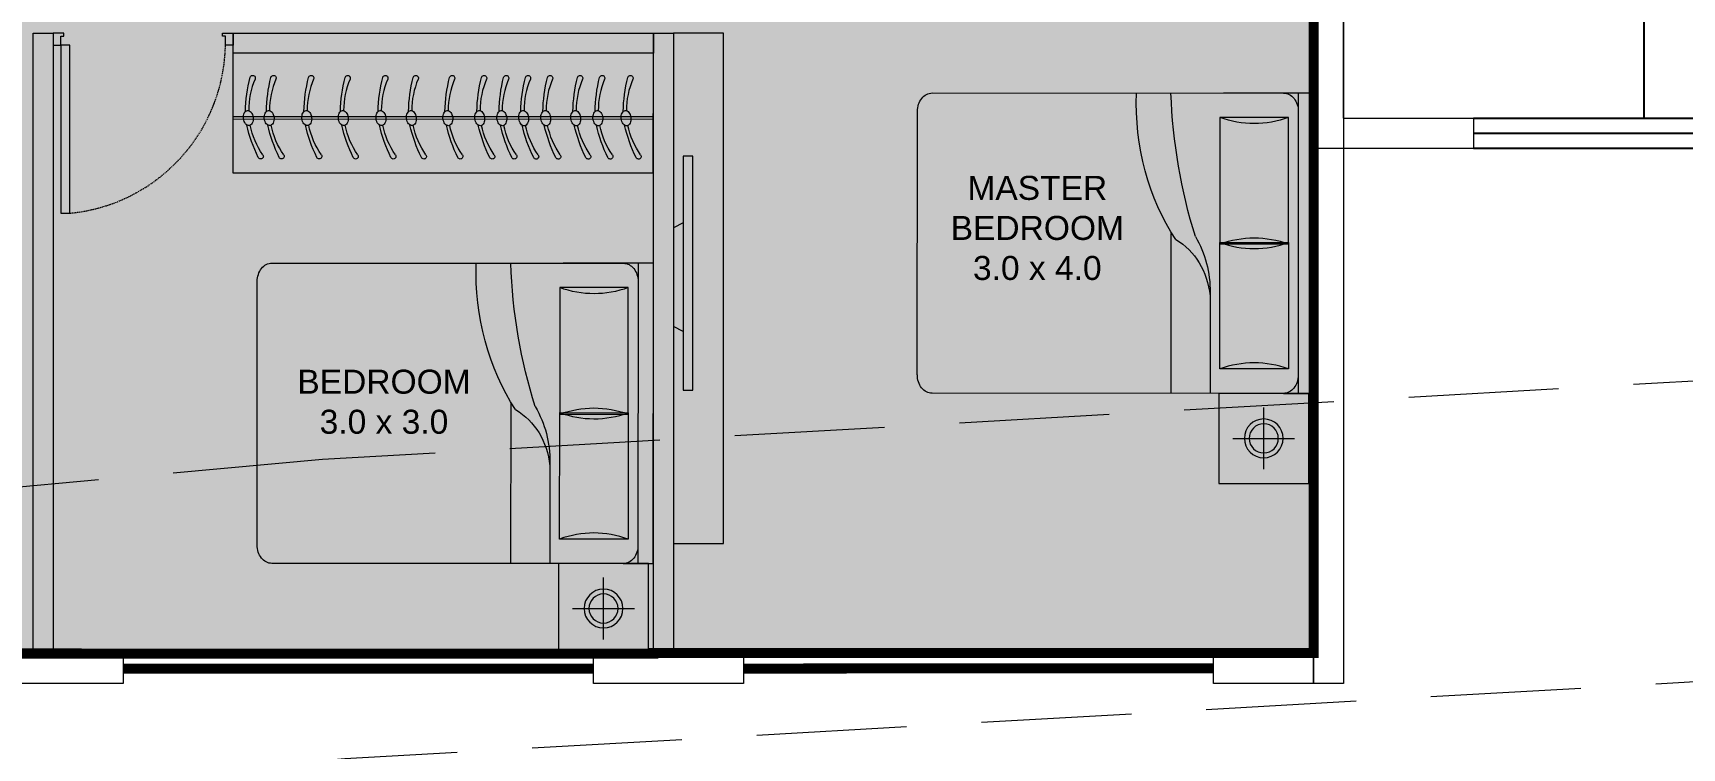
# Model space of a CAD drawing. Header units: inches. Extents: x 27644242 to 29761523, y -859349 to 216979.
# Drawn here: x 29069036 to 29077279, y -722765 to -719193 of the extents above; entities that cross this region are included whole.
import ezdxf

# ---------------------------------------------------------------- set-up
doc = ezdxf.new("R2010")
doc.units = ezdxf.units.IN
doc.header["$MEASUREMENT"] = 0
doc.linetypes.add('01-Xref Col Podium Lvl-1$0$HIDDEN', pattern=[0.375, 0.25, -0.125])
doc.linetypes.add('DASHED', pattern=[0.75, 0.5, -0.25])
doc.layers.get('Defpoints').update_dxf_attribs({"color": 8})
doc.layers.add('BHK HATCH', color=8, linetype='Continuous', lineweight=5, transparency=0.85)
for name, color, linetype, lineweight in [('DOOR', 4, 'Continuous', 0), ('FURN', 250, 'Continuous', 0), ('RVA Site Boundary', 17, 'Continuous', 15), ('WALL', 7, 'Continuous', 20), ('WINDOW', 162, 'Continuous', 13)]:
    doc.layers.add(name, color=color, linetype=linetype, lineweight=lineweight)
for name, color, linetype in [('KPA Elevation Line 3', 252, 'Continuous'), ('KPA General Plan Line', 1, 'Continuous'), ('KPA Glass', 152, 'Continuous'), ('KPA Stair Line', 253, 'Continuous'), ('KPA Text', 7, 'Continuous'), ('text', 7, 'Continuous')]:
    doc.layers.add(name, color=color, linetype=linetype)
doc.styles.add('AMITS', font='arial.ttf')
doc.styles.get("Standard").update_dxf_attribs({"font": 'swiss.ttf'})

# ---------------------------------------------------------------- blocks, each defined once
blk = doc.blocks.new('A$C69BC79EC')
for p, q in [((980, 3480), (230, 3229.999999996275)), ((980, 1280), (980, 3480)), ((1730, 3229.999999996275), (980, 3480)), ((2755, 3480), (2005, 3229.999999996275)), ((2755, 1280), (2755, 3480)), ((3505, 3229.999999996267), (2755, 3480))]:
    blk.add_line(p, q)
at = {"layer": 'KPA Elevation Line 3'}
for p, q in [((1730, 1280), (1730, 3480)), ((2005, 3480), (2005, 1280)), ((1730, 3205), (2005, 3205)), ((1730, 1280), (2005, 1280))]:
    blk.add_line(p, q, dxfattribs=at)
at = {"layer": 'KPA General Plan Line'}
blk.add_line((1730, -370), (230, -370), dxfattribs=at)
at = {"layer": 'KPA Glass', "ltscale": 500}
for p, q in [((2855, 4855), (755, 4855)), ((2855, 4779.999999998137), (755, 4779.999999998137)), ((2855, 4705), (755, 4705))]:
    blk.add_line(p, q, dxfattribs=at)
at = {"layer": 'KPA Stair Line', "ltscale": 500}
for p, q in [((1730, 3205), (1730, 4705)), ((2005, 3205), (2005, 4705)), ((1730, 1280), (1730, -220)), ((2005, 1280), (2005, -220))]:
    blk.add_line(p, q, dxfattribs=at)
at = {"layer": 'KPA Stair Line'}
for p, q in [((230, 3205), (1730, 3205)), ((2005, 3205), (3505, 3204.999999999993)), ((230, 2930), (1730, 2930)), ((2005, 2930), (3505, 2929.999999999993)), ((230, 2655), (1730, 2655)), ((2005, 2655), (3505, 2654.999999999993)), ((230, 2380), (1730, 2380)), ((2005, 2380), (3505, 2379.999999999993)), ((230, 2105), (1730, 2105)), ((2005, 2105), (3505, 2104.999999999993)), ((230, 1830), (1730, 1830)), ((2005, 1830), (3505, 1829.999999999993)), ((230, 1555), (1730, 1555)), ((2005, 1555), (3505, 1554.999999999993)), ((230, 1280), (1730, 1280)), ((3505, 1279.999999999993), (2005, 1280)), ((2005, 1280), (3505, 1279.999999999993))]:
    blk.add_line(p, q, dxfattribs=at)
at = {"layer": 'WALL', "ltscale": 500}
for p, q in [((755, 4854.999999992549), (79.99999999627471, 4854.999999997337)), ((79.99999999627471, -370), (79.99999999627471, 4854.999999997337)), ((755, 4704.999999996275), (755, 4854.999999992549)), ((2855, 4704.999999996275), (2855, 4855)), ((3655, 4854.999999994317), (2855, 4855)), ((3655, 4854.999999994317), (3655, -370.0000000000073)), ((755, 4704.999999992549), (229.9999999962747, 4704.999999996275)), ((229.9999999962747, -370), (229.9999999962747, 4704.999999996275)), ((3505, 4704.999999995387), (2855, 4705)), ((3505, 4704.999999995387), (3505, -220.0000000000073)), ((1730, -220), (3505, -220.0000000000073)), ((1730, -220), (1730, -370)), ((79.99999999627471, -370), (230, -370)), ((1730, -370), (3655, -370.0000000000073))]:
    blk.add_line(p, q, dxfattribs=at)
at = {"layer": 'KPA Text', "extrusion": (-0.0211684914087696, 5.594003454425956e-15, 0.9997759223803486)}
for s, p in [('DN', (-1022.789288384425, 877.3481881730258, -17.51763832254801)), ('UP', (-1034.500082685547, 2659.129080928862, -55.24370541097596))]:
    blk.add_text(s, height=150, rotation=90, dxfattribs=at).set_placement(p)
blk = doc.blocks.new('DOOR_750')
at = {"layer": 'DOOR'}
for points in [[(-70, 50), (-32.5, 50), (-32.5, 750), (-70, 750)], [(-750, 50), (-717.5, 50), (-717.5, 12.5), (-705, 12.5), (-705, 0), (-750, 0)], [(0, 50), (-32.5, 50), (-32.5, 12.5), (-45, 12.5), (-45, 0), (0, 0)]]:
    blk.add_lwpolyline(points, close=True, dxfattribs=at)
at = {"layer": 'DOOR', "linetype": 'DASHED', "ltscale": 10}
blk.add_arc((-2.421077079540668, 38.02074629857511), 715.1792562178572, 95.42209849767376, 179.0402507183887, dxfattribs=at)
blk = doc.blocks.new('DNDNDNNDDN')
at = {"layer": 'FURN', "extrusion": (9.364847400000937e-09, 6.40542139999863e-09, 1)}
blk.add_line((172.4934703744948, 832.826143018603, -3.293659805838046e-06), (172.7340867444873, 232.826143018603, 5.473396985646271e-07), dxfattribs=at)
at = {"layer": 'FURN'}
for p, q in [((2272.734255608171, 832.826143018603, 5.527309077427676e-07), (172.4934703744948, 832.826143018603, -3.293659805838046e-06)), ((2272.493459317833, 833.2747889912498, -3.291140678257556e-06), (2272.734255608171, 232.826143018603, 5.527309077427676e-07)), ((2272.601285882294, 564.3989070795906, 0.001665218905007555), (173.4895119667053, 563.8651515630772, 0.001665218905007555)), ((2272.606098208576, 552.3989078266095, 0.001665218905007555), (173.5340095199645, 551.8651606265921, 0.001665218905007555)), ((2272.734255608171, 232.826143018603, 5.527309077427676e-07), (172.7340867444873, 232.826143018603, 5.473396985646271e-07))]:
    blk.add_line(p, q, dxfattribs=at)
at = {"layer": 'FURN', "extrusion": (9.364847400000937e-09, 6.40542139999863e-09, 1)}
for points in [[(244.0855763331056, 519.7305688232082, 0.144333), (253.0039136707783, 521.3905180681395, 0.107177), (262.383742775768, 529.041758897285, 0.0778182), (268.7206981442869, 540.1691048078137, 0.06501649999999999), (272.2458986081183, 555.0561381362277, 0.06501649999999999), (271.8300229199231, 570.3492034612354, 0.0778182), (267.8949027732015, 582.5348367969636, 0.107177), (260.2720929458737, 591.9377858328298, 0.144333), (251.8795332051814, 595.3812017849777, 0.144333), (242.9611152932048, 593.7212608413902, 0.107177), (233.5812942460179, 586.0700191818541, 0.0778182), (227.2443791665137, 574.94266912077, 0.06501649999999999), (223.7191303595901, 560.0556407731856, 0.06501649999999999), (224.1350543908775, 544.7625704675811, 0.0778182), (228.0701342485845, 532.5769412821755, 0.107177), (235.6929360181093, 523.173993076467, 0.144333)], [(348.5855663232505, 519.7763177964734, 0.144333), (357.5039036609232, 521.4362670414048, 0.107177), (366.883732765913, 529.0875078706667, 0.0778182), (373.2206881344318, 540.214853781079, 0.06501649999999999), (376.7458885982633, 555.1018871093765, 0.06501649999999999), (376.330012910068, 570.3949524345007, 0.0778182), (372.3948927633464, 582.5805857703454, 0.107177), (364.7720829360187, 591.9835348060951, 0.144333), (356.3795231953263, 595.426950758243, 0.144333), (347.4611052833498, 593.767009814539, 0.107177), (338.0812842361629, 586.1157681552359, 0.0778182), (331.7443691566586, 574.9884180940353, 0.06501649999999999), (328.219120349735, 560.1013897465673, 0.06501649999999999), (328.6350443810225, 544.8083194406136, 0.0778182), (332.5701242387295, 532.6226902555572, 0.107177), (340.1929260082543, 523.2197420497323, 0.144333)], [(536.5855483040214, 519.85862216229, 0.144333), (545.5038856454194, 521.5185714073377, 0.107177), (554.8837147466838, 529.1698122367161, 0.0778182), (561.2206701152027, 540.2971581471284, 0.06501649999999999), (564.7458705790341, 555.1841914753095, 0.06501649999999999), (564.3299948908389, 570.4772568004337, 0.0778182), (560.3948747478426, 582.6628901361619, 0.107177), (552.7720649205148, 592.0658391720281, 0.144333), (544.3795051798224, 595.5092551240596, 0.144333), (535.4610872678459, 593.849314180472, 0.107177), (526.081266220659, 586.1980725211688, 0.0778182), (519.7443511374295, 575.0707224600847, 0.06501649999999999), (516.2191023305058, 560.1836941125002, 0.06501649999999999), (516.6350263617933, 544.8906238065465, 0.0778182), (520.5701062232256, 532.7049946214902, 0.107177), (528.1929079927504, 523.3020464157817, 0.144333)], [(718.8355308398604, 519.9384092414184, 0.144333), (727.7538681812584, 521.5983584865826, 0.107177), (737.1336972825229, 529.2495993157281, 0.0778182), (743.4706526510417, 540.3769452264896, 0.06501649999999999), (746.9958531148732, 555.2639785546708, 0.06501649999999999), (746.5799774266779, 570.5570438796785, 0.0778182), (742.6448572836816, 582.7426772154067, 0.107177), (735.0220474563539, 592.1456262511565, 0.144333), (726.6294877156615, 595.5890422034208, 0.144333), (717.711069803685, 593.9291012597168, 0.107177), (708.3312487564981, 586.2778596004136, 0.0778182), (701.9943336732686, 575.1505095390967, 0.06501649999999999), (698.4690848663449, 560.2634811916287, 0.06501649999999999), (698.8850088976324, 544.9704108859078, 0.0778182), (702.8200887590647, 532.784781700735, 0.107177), (710.4428905285895, 523.3818334949101, 0.144333)], [(907.0855127982795, 520.0208230563803, 0.144333), (916.0038501396775, 521.6807723014281, 0.107177), (925.383679240942, 529.33201313069, 0.0778182), (931.7206346094608, 540.4593590412187, 0.06501649999999999), (935.2458350732923, 555.3463923695163, 0.06501649999999999), (934.829959385097, 570.639457694524, 0.0778182), (930.8948392421007, 582.8250910302522, 0.107177), (923.272029414773, 592.2280400661184, 0.144333), (914.8794696740806, 595.6714560182663, 0.144333), (905.961051762104, 594.0115150745623, 0.107177), (896.5812307149172, 586.3602734152591, 0.0778182), (890.2443156316876, 575.232923354175, 0.06501649999999999), (886.719066824764, 560.3458950064742, 0.06501649999999999), (887.1349908560514, 545.0528247006368, 0.0778182), (891.0700707174838, 532.8671955155805, 0.107177), (898.6928724870086, 523.4642473096392, 0.144333)], [(1059.335498210043, 520.0874764589025, 0.144333), (1068.253835551441, 521.7474257039503, 0.107177), (1077.633664652705, 529.3986665332122, 0.0778182), (1083.970620021224, 540.5260124437409, 0.06501649999999999), (1087.495820485055, 555.4130457720385, 0.06501649999999999), (1087.07994479686, 570.7061110970462, 0.0778182), (1083.144824653864, 582.8917444327744, 0.107177), (1075.522014826536, 592.294693468757, 0.144333), (1067.129455085844, 595.7381094207885, 0.144333), (1058.211037173867, 594.0781684769681, 0.107177), (1048.83121612668, 586.4269268177814, 0.0778182), (1042.494301043451, 575.2995767565808, 0.06501649999999999), (1038.969052236527, 560.41254840888, 0.06501649999999999), (1039.384976267815, 545.1194781033919, 0.0778182), (1043.320056129247, 532.9338489181027, 0.107177), (1050.942857898772, 523.5309007123942, 0.144333)], [(1241.585480745882, 520.1672635418727, 0.144333), (1250.50381808728, 521.8272127869204, 0.107177), (1259.883647188544, 529.4784536162988, 0.0778182), (1266.220602557063, 540.605799526711, 0.06501649999999999), (1269.745803020895, 555.4928328548922, 0.06501649999999999), (1269.329927332699, 570.7858981799, 0.0778182), (1265.394807189703, 582.9715315157446, 0.107177), (1257.771997362375, 592.3744805517272, 0.144333), (1249.379437621683, 595.8178965037587, 0.144333), (1240.461019709706, 594.1579555599383, 0.107177), (1231.081198662519, 586.5067139007515, 0.0778182), (1224.74428357929, 575.3793638395509, 0.06501649999999999), (1221.219034772366, 560.4923354918501, 0.06501649999999999), (1221.634958803654, 545.199265186362, 0.0778182), (1225.570038665086, 533.0136360010729, 0.107177), (1233.192840434611, 523.6106877952479, 0.144333)], [(1400.951772905886, 520.237032386045, 0.144333), (1409.870110243559, 521.8969816310928, 0.107177), (1419.249939348549, 529.5482224602383, 0.0778182), (1425.586894717067, 540.6755683708834, 0.06501649999999999), (1429.112095180899, 555.562601699181, 0.06501649999999999), (1428.696219492704, 570.8556670241887, 0.0778182), (1424.761099345982, 583.0413003599169, 0.107177), (1417.138289518654, 592.4442493956667, 0.144333), (1408.745729777962, 595.887665347931, 0.144333), (1399.827311865985, 594.227724404227, 0.107177), (1390.447490818799, 586.5764827450403, 0.0778182), (1384.110575739294, 575.4491326836069, 0.06501649999999999), (1380.585326932371, 560.5621043361389, 0.06501649999999999), (1381.001250963658, 545.269034030418, 0.0778182), (1384.936330821365, 533.0834048453617, 0.107177), (1392.55913259089, 523.6804566395367, 0.144333)], [(1511.536067467183, 520.2854449996157, 0.144333), (1520.454404804856, 521.9453942446635, 0.107177), (1529.834233909845, 529.5966350739254, 0.0778182), (1536.171189278364, 540.7239809845705, 0.06501649999999999), (1539.696389742196, 555.6110143127516, 0.06501649999999999), (1539.280514054, 570.9040796377594, 0.0778182), (1535.345393907279, 583.089712973604, 0.107177), (1527.722584079951, 592.4926620092374, 0.144333), (1519.330024339259, 595.9360779615017, 0.144333), (1510.411606427282, 594.2761370176813, 0.107177), (1501.031785380095, 586.6248953583781, 0.0778182), (1494.694870300591, 575.4975452971776, 0.06501649999999999), (1491.169621493667, 560.6105169497096, 0.06501649999999999), (1491.585545524955, 545.3174466438722, 0.0778182), (1495.520625382662, 533.1318174589323, 0.107177), (1503.143427152187, 523.728869252991, 0.144333)], [(1620.318711791188, 520.3330688666683, 0.144333), (1629.237049132586, 521.9930181117161, 0.107177), (1638.61687823385, 529.644258940978, 0.0778182), (1644.953833602369, 540.7716048513903, 0.06501649999999999), (1648.4790340662, 555.6586381798043, 0.06501649999999999), (1648.063158378005, 570.951703504812, 0.0778182), (1644.128038235009, 583.1373368406566, 0.107177), (1636.505228407681, 592.5402858764064, 0.144333), (1628.112668666989, 595.9837018284379, 0.144333), (1619.194250755012, 594.3237608848503, 0.107177), (1609.814429707825, 586.6725192255471, 0.0778182), (1603.477514624596, 575.5451691642302, 0.06501649999999999), (1599.952265817672, 560.6581408167622, 0.06501649999999999), (1600.368189848959, 545.3650705111577, 0.0778182), (1604.303269710392, 533.1794413258685, 0.107177), (1611.926071479917, 523.7764931199272, 0.144333)], [(1730.90300635621, 520.381481480239, 0.144333), (1739.821343697608, 522.0414307252868, 0.107177), (1749.201172798872, 529.6926715545487, 0.0778182), (1755.538128167391, 540.8200174650774, 0.06501649999999999), (1759.063328631222, 555.7070507934914, 0.06501649999999999), (1758.647452943027, 571.0001161182663, 0.0778182), (1754.712332800031, 583.1857494542273, 0.107177), (1747.089522972703, 592.5886984899771, 0.144333), (1738.696963232011, 596.0321144420086, 0.144333), (1729.778545320034, 594.372173498421, 0.107177), (1720.398724272847, 586.7209318391178, 0.0778182), (1714.061809189618, 575.5935817779173, 0.06501649999999999), (1710.536560382694, 560.7065534302164, 0.06501649999999999), (1710.952484413981, 545.4134831247284, 0.0778182), (1714.887564275414, 533.2278539394392, 0.107177), (1722.510366044939, 523.8249057336143, 0.144333)], [(1880.818711791188, 520.3330688666683, 0.144333), (1889.737049132586, 521.9930181117161, 0.107177), (1899.11687823385, 529.644258940978, 0.0778182), (1905.453833602369, 540.7716048513903, 0.06501649999999999), (1908.9790340662, 555.6586381798043, 0.06501649999999999), (1908.563158378005, 570.951703504812, 0.0778182), (1904.628038235009, 583.1373368406566, 0.107177), (1897.005228407681, 592.5402858764064, 0.144333), (1888.612668666989, 595.9837018284379, 0.144333), (1879.694250755012, 594.3237608848503, 0.107177), (1870.314429707825, 586.6725192255471, 0.0778182), (1863.977514624596, 575.5451691642302, 0.06501649999999999), (1860.452265817672, 560.6581408167622, 0.06501649999999999), (1860.868189848959, 545.3650705111577, 0.0778182), (1864.803269710392, 533.1794413258685, 0.107177), (1872.426071479917, 523.7764931199272, 0.144333)], [(1991.40300635621, 520.381481480239, 0.144333), (2000.321343697608, 522.0414307252868, 0.107177), (2009.701172798872, 529.6926715545487, 0.0778182), (2016.038128167391, 540.8200174650774, 0.06501649999999999), (2019.563328631222, 555.7070507934914, 0.06501649999999999), (2019.147452943027, 571.0001161182663, 0.0778182), (2015.212332800031, 583.1857494542273, 0.107177), (2007.589522972703, 592.5886984899771, 0.144333), (1999.196963232011, 596.0321144420086, 0.144333), (1990.278545320034, 594.372173498421, 0.107177), (1980.898724272847, 586.7209318391178, 0.0778182), (1974.561809189618, 575.5935817779173, 0.06501649999999999), (1971.036560382694, 560.7065534302164, 0.06501649999999999), (1971.452484413981, 545.4134831247284, 0.0778182), (1975.387564275414, 533.2278539394392, 0.107177), (1983.010366044939, 523.8249057336143, 0.144333)], [(2132.318711791188, 520.3330688666683, 0.144333), (2141.237049132586, 521.9930181117161, 0.107177), (2150.61687823385, 529.644258940978, 0.0778182), (2156.953833602369, 540.7716048513903, 0.06501649999999999), (2160.4790340662, 555.6586381798043, 0.06501649999999999), (2160.063158378005, 570.951703504812, 0.0778182), (2156.128038235009, 583.1373368406566, 0.107177), (2148.505228407681, 592.5402858764064, 0.144333), (2140.112668666989, 595.9837018284379, 0.144333), (2131.194250755012, 594.3237608848503, 0.107177), (2121.814429707825, 586.6725192255471, 0.0778182), (2115.477514624596, 575.5451691642302, 0.06501649999999999), (2111.952265817672, 560.6581408167622, 0.06501649999999999), (2112.368189848959, 545.3650705111577, 0.0778182), (2116.303269710392, 533.1794413258685, 0.107177), (2123.926071479917, 523.7764931199272, 0.144333)]]:
    blk.add_lwpolyline(points, format="xyb", close=True, dxfattribs=at)
for points in [[(233.7727827653289, 524.8608241574038, 0.0579524), (257.000063534826, 354.2446644999218, 1.08017), (281.9285630360246, 362.7311555068372, -0.102886), (249.9850404039025, 520.2209206465996, -0.821198)], [(338.2727727554739, 524.9065731306691, 0.0579524), (361.500053524971, 354.2904134731871, 1.08017), (386.4285530261695, 362.7769044799861, -0.102886), (354.4850303977728, 520.2666696199813, -0.821198)], [(526.2727547362447, 524.9888774966021, 0.0579524), (549.5000355057418, 354.37271783912, 1.08017), (574.4285350069404, 362.8592088458026, -0.102886), (542.4850123785436, 520.3489739859142, -0.821198)], [(708.5227372720838, 525.0686645758469, 0.0579524), (731.7500180415809, 354.4525049183649, 1.08017), (756.6785175427794, 362.9389959251639, -0.102886), (724.7349949143827, 520.428761065159, -0.821198)], [(896.7727192305028, 525.151078390576, 0.0579524), (920, 354.5349187332104, 1.08017), (944.9284995011985, 363.021409739893, -0.102886), (912.9849768728018, 520.5111748798881, -0.821198)], [(1049.022704642266, 525.2177317930982, 0.0579524), (1072.249985411763, 354.6015721357326, 1.08017), (1097.178484912962, 363.0880631425316, -0.102886), (1065.234962284565, 520.5778282825268, -0.821198)], [(1231.272687178105, 525.2975188760684, 0.0579524), (1254.499967947602, 354.6813592185863, 1.08017), (1279.428467448801, 363.1678502253853, -0.102886), (1247.484944820404, 520.6576153654969, -0.821198)], [(1390.638979338109, 525.3672877203571, 0.0579524), (1413.866260107607, 354.7511280627587, 1.08017), (1438.794759608805, 363.2376190696741, -0.102886), (1406.851236976683, 520.7273842096693, -0.821198)], [(1501.223273899406, 525.4157003339278, 0.0579524), (1524.450554668903, 354.7995406764458, 1.08017), (1549.379054170102, 363.2860316832448, -0.102886), (1517.435531541705, 520.77579682324, -0.821198)], [(1610.005918223411, 525.4633242009804, 0.0579524), (1633.233198992908, 354.8471645434984, 1.08017), (1658.161698494107, 363.3336555504138, -0.102886), (1626.21817586571, 520.8234206901761, -0.821198)], [(1720.590212788433, 525.5117368145511, 0.0579524), (1743.81749355793, 354.8955771569526, 1.08017), (1768.745993059129, 363.3820681638681, -0.102886), (1736.802470430732, 520.8718333038632, -0.821198)], [(1870.505918223411, 525.4633242009804, 0.0579524), (1893.733198992908, 354.8471645434984, 1.08017), (1918.661698494107, 363.3336555504138, -0.102886), (1886.71817586571, 520.8234206901761, -0.821198)], [(1981.090212788433, 525.5117368145511, 0.0579524), (2004.31749355793, 354.8955771569526, 1.08017), (2029.245993059129, 363.3820681638681, -0.102886), (1997.302470430732, 520.8718333038632, -0.821198)], [(2122.005918223411, 525.4633242009804, 0.0579524), (2145.233198992908, 354.8471645434984, 1.08017), (2170.161698494107, 363.3336555504138, -0.102886), (2138.21817586571, 520.8234206901761, -0.821198)]]:
    blk.add_lwpolyline(points, format="xyb", dxfattribs=at)
for centre, radius, start, end in [((967.2774587869858, 426.2832249660385, -0.001664231453364358), 745.3024005847423, 153.8497449562304, 167.1166177769374), ((310.1173426881589, 748.9376399231949, -0.001664231453364366), 13.20589759893129, 325.021163566081, 153.8495389536274), ((1071.777448777125, 426.3289739393038, -0.001664231453376977), 745.3024005847423, 153.8497449562304, 167.1166177769374), ((414.6173326783068, 748.9833888964602, -0.001664231453376944), 13.20589759893129, 325.021163566081, 153.8495389536274), ((1259.777430761621, 426.4112783052367, -0.001664231453268163), 745.3024005847423, 153.8497449563321, 167.1166177769982), ((602.6173146590804, 749.0656932623931, -0.001664231453268162), 13.20589759893129, 325.021163566081, 153.8495389536274), ((1442.02741329746, 426.4910653844786, -0.001664231453466058), 745.3024005847423, 153.8497449563321, 167.1166177769982), ((784.8672971986448, 749.145480341638, -0.001664231453466049), 13.20589759893129, 325.0211635505947, 153.8495389589972), ((1630.277395255879, 426.573479199327, -0.001664231453353541), 745.3024005847423, 153.8497449563321, 167.1166177769374), ((973.1172791570639, 749.2278941565999, -0.001664231453353546), 13.20589759893129, 325.0211635505947, 153.8495389593656), ((1782.527380667643, 426.6401326018492, -0.00166423145332794), 745.3024005847423, 153.8497449563321, 167.1166177769982), ((1125.367264568821, 749.2945475591221, -0.001664231453327946), 13.20589759893129, 325.0211635505947, 153.8495389593656), ((1964.777363203482, 426.7199196848194, -0.00166423145330384), 745.3024005847423, 153.8497449563321, 167.1166177769374), ((1307.61724710466, 749.3743346420922, -0.001664231453303848), 13.20589759893129, 325.0211635505947, 153.8495389593656), ((2124.143655359784, 426.7896885291082, -0.001664231453666777), 745.3024005847423, 153.8497449562305, 167.1166177769374), ((1801.130733110026, 515.6575323970862, -0.001664231453666751), 394.605956053169, 145.0213921131916, 168.5184495346825), ((1466.98353926094, 749.4441034862646, -0.001664231453666766), 13.20589759893129, 325.021163566081, 153.8495389536274), ((2234.72794992108, 426.838101142446, -0.001664231453663877), 745.3024005847423, 153.8497449562305, 167.1166177769374), ((1911.715027671323, 515.7059450106569, -0.001664231453663874), 394.605956053169, 145.0213921132011, 168.5184495346825), ((1577.567833822236, 749.4925160998353, -0.001664231453663844), 13.20589759893129, 325.0211635657965, 153.8495389536274), ((2343.51059424881, 426.8857250097315, -0.00166423145347156), 745.3024005847423, 153.8497449563386, 167.1166177769458), ((2020.497671999053, 515.7535688777095, -0.001664231453471534), 394.605956053169, 145.0213921132011, 168.5184495346985), ((1686.350478146241, 749.5401399667714, -0.001664231453471582), 13.20589759893129, 325.021163566081, 153.8495389536274), ((2454.094888813832, 426.9341376231828, -0.00166423145346864), 745.3024005847423, 153.8497449563321, 167.1166177769374), ((2131.081966564098, 515.8019814912802, -0.001664231453468653), 394.605956053169, 145.0213921132011, 168.5184495346985), ((1796.934772711263, 749.5885525803421, -0.001664231453468662), 13.20589759893129, 325.021163566081, 153.8495389536274), ((2604.010594256261, 426.8857250097314, -0.001661791910723811), 745.3024005847423, 153.84974495625, 167.1166177768636), ((2280.997672006526, 515.7535688777095, -0.001661791910723763), 394.605956053169, 145.0213921130258, 168.5184495345831), ((1946.850478153703, 749.5401399667714, -0.001661791910723673), 13.20589759893129, 325.0211635740476, 153.8495389474784), ((2714.594888821283, 426.9341376231857, -0.001661791910720848), 745.3024005847423, 153.8497449562447, 167.1166177768556), ((2391.581966571548, 515.8019814912802, -0.001661791910720799), 394.605956053169, 145.0213921130258, 168.5184495345831), ((2057.434772718736, 749.5885525803421, -0.001661791910720877), 13.20589759893129, 325.0211635740476, 153.8495389474789), ((2855.510594256261, 426.8857250097314, -0.00165943665160271), 745.3024005847423, 153.84974495625, 167.1166177768635), ((2532.497672006526, 515.7535688777152, -0.001659436651602662), 394.605956053169, 145.0213921130258, 168.5184495345831), ((2198.350478153714, 749.5401399667771, -0.001659436651602574), 13.20589759893129, 325.0211635740476, 153.8495389474784), ((644.2645365372514, 515.1510688342494, -0.001664231453364351), 394.605956053169, 145.0213921132011, 168.5184495346985), ((748.7645265273964, 515.1968178075147, -0.001664231453376968), 394.605956053169, 145.0213921132011, 168.5184495346985), ((936.7645085118925, 515.2791221732148, -0.001664231453268155), 394.605956053169, 145.0213921131916, 168.5184495346825), ((1119.014491047726, 515.358909252576, -0.001664231453466033), 394.605956053169, 145.0213921132011, 168.5184495346825), ((1307.264473006145, 515.4413230674215, -0.001664231453353555), 394.605956053169, 145.0213921132011, 168.5184495346985), ((1459.514458417908, 515.5079764700602, -0.001664231453327933), 394.605956053169, 145.0213921132011, 168.5184495346985), ((1641.764440953747, 515.5877635529139, -0.001664231453303854), 394.605956053169, 145.0213921131916, 168.5184495346825)]:
    blk.add_arc(centre, radius, start, end, dxfattribs=at)
blk = doc.blocks.new('A$C700F438C')
at = {"layer": 'FURN', "color": 8, "extrusion": (-6.65398739e-08, 5.27913299e-08, 0.9999999999999966)}
for p, q in [((0.0734448978928413, 1.500018697595919, 3.56294328903e-05), (1.830344896276073, 1.500093958229854, 3.57463328235e-05)), ((1.97999489614267, 1.500100368813264, 3.57562901776e-05), (1.529994896554853, 1.500081092084201, 3.57263482513e-05)), ((1.97999489614267, 1.500100368813264, 3.57562901776e-05), (1.529994896554853, 1.500081092084201, 3.57263482513e-05)), ((1.979988255154239, 1.500090496948359, 3.57562902558e-05), (1.530026043945326, 1.500090964999344, 3.57263498039e-05)), ((1.903794896210456, 1.500097104620408, 3.57512200111e-05), (1.903859151974756, 9.71059967014e-05, 3.58304112815e-05)), ((5.52370602236e-05, 0.0914469115035672, 3.56989099295e-05), (-1.1843185348e-06, 1.408559410292582, 3.56293740573e-05)), ((1.85480011810614, 1.378195005708903, 3.57543952774e-05), (1.512075118414941, 1.378180324337904, 3.57315911756e-05)), ((1.512075118414941, 1.378180324337904, 3.57315911756e-05), (1.512102174376195, 0.7465803249344845, 3.57649359799e-05)), ((1.85483967406617, 0.7465950068410621, 3.5787740913e-05), (1.85480011810614, 1.378195005708903, 3.57543952774e-05)), ((1.267274926716709, 0.7990448372490846, 3.57458755325e-05), (1.267309152548477, 6.98379925552e-05, 3.57880567634e-05)), ((1.512101874515792, 0.7535803248973707, 3.57645664195e-05), (1.854839374205766, 0.7535950068038347, 3.57873713561e-05)), ((1.512128930475228, 0.1219803254939507, 3.57979112238e-05), (1.512101874515792, 0.7535803248973707, 3.57645664195e-05)), ((1.512102174376195, 0.7465803249344845, 3.57649359799e-05), (1.85483967406617, 0.7465950068410621, 3.5787740913e-05)), ((1.854839374205766, 0.7535950068038347, 3.57873713561e-05), (1.854853930166427, 0.1219950068650633, 3.58207153255e-05)), ((1.463150107949331, 0.5030157277345779, 3.5774536812e-05), (1.463171652372693, 7.82281888405e-05, 3.58010889876e-05)), ((1.854853930166427, 0.1219950068650633, 3.58207153255e-05), (1.512128930475228, 0.1219803254939507, 3.57979112238e-05)), ((1.830409152040374, 9.39596061471e-05, 3.5825524094e-05), (0.0735091536553227, 1.86989722124e-05, 3.57086241607e-05)), ((1.903859151974756, 9.71059967014e-05, 3.58304112815e-05), (1.980059151905152, 0.000100370189557, 3.5835481448e-05))]:
    blk.add_line(p, q, dxfattribs=at)
at = {"layer": 'FURN', "linetype": 'Continuous', "lineweight": 0, "extrusion": (-6.65398739e-08, 5.27913299e-08, 0.9999999999999966)}
blk.add_line((1.830411343788, 9.59323838288e-05, 3.58255241331e-05), (1.917418467628522, 9.76868394673e-05, 3.58313134861e-05), dxfattribs=at)
at = {"layer": 'FURN', "color": 8, "extrusion": (6.65398739000137e-08, -5.279133024001068e-08, -0.9999999999999967)}
blk.add_ellipse((0.0734539332624991, 1.40857777869769, 3.56342607795e-05), major_axis=(3.917071146600001e-06, -0.09144091911745802, 4.827548400000001e-09), ratio=0.8032073384844304, start_param=1.570796326798626, end_param=3.141592653595563, dxfattribs=at)
at = {"layer": 'FURN', "color": 8, "extrusion": (6.653987390000091e-08, -5.279132991157698e-08, -0.9999999999999962)}
blk.add_ellipse((1.9588795760028, 1.454399361333457, 3.5757297784e-05), major_axis=(4.614118608890013e-05, -1.077129556435492, 5.686617200000081e-08), ratio=0.8032073384863767, start_param=0.8805869663578222, end_param=1.613255630245892, dxfattribs=at)
at = {"layer": 'FURN', "color": 8, "extrusion": (6.653987389999814e-08, -5.279132986689414e-08, -0.9999999999999967)}
blk.add_ellipse((3.066950111988262, 1.602541370870198, 3.58232080444e-05), major_axis=(9.60825641048e-05, -2.242971343530324, 1.184158334e-07), ratio=0.8032073384830688, start_param=1.197174663451374, end_param=1.525138319639651, dxfattribs=at)
at = {"layer": 'FURN', "color": 8, "extrusion": (6.653987390001414e-08, -5.279133024045852e-08, -0.9999999999999966)}
blk.add_ellipse((1.830351004307885, 1.408673395888399, 3.57511594409e-05), major_axis=(3.917070531000001e-06, -0.0914409191174582, 4.8275484e-09), ratio=0.8032073384844299, start_param=3.141592653587181, end_param=4.712388980382991, dxfattribs=at)
at = {"layer": 'FURN', "color": 8, "extrusion": (6.65398738999977e-08, -5.279132984662301e-08, -0.9999999999999961)}
blk.add_ellipse((1.683422688125574, 2.109731956150653, 3.57043730368e-05), major_axis=(3.26422560197e-05, -0.7620076593121435, 4.022956970000001e-08), ratio=0.803207338485015, start_param=-0.2837941239958099, end_param=0.2837941239958015, dxfattribs=at)
at = {"layer": 'FURN', "color": 8, "extrusion": (6.653987395153829e-08, -5.279132985506829e-08, -0.9999999999999966)}
blk.add_ellipse((0.6693184917839972, 0.0845358356673387, 3.57438074694e-05), major_axis=(-0.7051042924152645, -0.6147182222742352, -1.44657583e-08), ratio=0.6046171697044727, start_param=2.952061422325571, end_param=3.536755933202645, dxfattribs=at)
at = {"layer": 'FURN', "color": 8, "extrusion": (6.653987392887314e-08, -5.279132989028567e-08, -0.9999999999999969)}
blk.add_ellipse((-0.0315052721907705, 0.1902796698749398, 3.56915923838e-05), major_axis=(-1.466956369304711, -0.4935622255935573, -7.155528560000007e-08), ratio=0.5810071678568102, start_param=3.019706066902618, end_param=3.343380915826029, dxfattribs=at)
at = {"layer": 'FURN', "color": 8, "extrusion": (-6.65398738999986e-08, 5.279132984662252e-08, 0.9999999999999961)}
blk.add_ellipse((1.683455694585063, 1.485123548410683, 3.57373491404e-05), major_axis=(3.26422560253e-05, -0.7620076593121435, 4.022956970000001e-08), ratio=0.8032073384850026, start_param=-0.2837941239958166, end_param=0.2837941239958039, dxfattribs=at)
at = {"layer": 'FURN', "color": 8, "extrusion": (6.653987389999818e-08, -5.27913298467047e-08, -0.9999999999999962)}
blk.add_ellipse((1.683518668307442, 0.0150517847331457, 3.5814960377e-05), major_axis=(3.264225508040042e-05, -0.7620076593121599, 4.022956970000062e-08), ratio=0.8032073384865159, start_param=2.857798529592992, end_param=3.425386777583513, dxfattribs=at)
at = {"layer": 'FURN', "color": 8, "extrusion": (6.653987390001373e-08, -5.279133024062744e-08, -0.9999999999999969)}
blk.add_ellipse((0.0735103556726244, 0.0914412343101958, 3.57037979235e-05), major_axis=(3.917070298899999e-06, -0.09144091911745819, 4.827548399999999e-09), ratio=0.8032073384844313, start_param=-5.7712e-12, end_param=1.57079632679118, dxfattribs=at)
at = {"layer": 'FURN', "color": 8, "extrusion": (-6.653987390000046e-08, 5.279132984662319e-08, 0.9999999999999963)}
blk.add_ellipse((1.683539174768156, -0.6095566235422895, 3.58479356493e-05), major_axis=(3.26422560175e-05, -0.7620076593121435, 4.02295697e-08), ratio=0.8032073384850155, start_param=2.857798529593992, end_param=3.425386777585604, dxfattribs=at)
at = {"layer": 'FURN', "color": 8, "extrusion": (6.65398739000147e-08, -5.279133024001162e-08, -0.9999999999999967)}
blk.add_ellipse((1.830407426718011, 0.091536851501246, 3.58206965849e-05), major_axis=(3.917071145300001e-06, -0.09144091911745802, 4.827548400000001e-09), ratio=0.803207338484428, start_param=-1.570796326791178, end_param=5.7536e-12, dxfattribs=at)
blk = doc.blocks.new('BEDROOM')
at = {"layer": 'FURN', "linetype": 'Continuous', "extrusion": (-5.003048166632985e-08, -8.665531942546749e-08, 0.999999999999995)}
for p, q in [((1066.070232762847, 501.3380505466466, -0.000171289452720232), (1066.070206909333, 192.6055803620838, -0.0001980427648345707)), ((911.7039847438076, 346.9718283813472, -0.0001923891247518951), (1220.436454928372, 346.9718025273832, -0.0001769430928029077))]:
    blk.add_line(p, q, dxfattribs=at)
at = {"layer": 'FURN', "ltscale": 500}
blk.add_line((1314.578011713922, 122.087698510134, -9.216121090080294e-05), (1315.198130793869, -1377.902299990721, 2.48985650263001e-05), dxfattribs=at)
at = {"layer": 'FURN', "ltscale": 0.05, "extrusion": (-5.003048166632985e-08, -8.665531942546749e-08, 0.999999999999995), "elevation": -0.0002680690688657816}
blk.add_lwpolyline([(1291.070200993554, 121.9717966123281), (841.0702009935537, 121.9718342963589), (841.0702386748651, 571.971834296358), (1291.070238674865, 571.9717966123263)], close=True, dxfattribs=at)
at = {"layer": 'FURN', "linetype": 'Continuous', "extrusion": (-5.003048166632985e-08, -8.665531942546749e-08, 0.999999999999995)}
for radius in [96.95097812864591, 72.76423796726482]:
    blk.add_circle((1066.070219836068, 346.9718154543436, -0.0002680690688657944), radius, dxfattribs=at)
at = {"layer": 'FURN', "extrusion": (-3.01071703099981e-07, 1.307071692000439e-07, 0.9999999999999463), "xscale": -1000.000000000015, "yscale": 1000.000000000015, "zscale": 1000.000000000007, "rotation": 180.0236273616612}
blk.add_blockref('A$C700F438C', (-665.4810132270508, 121.3715413175769, -0.03630746716227812), dxfattribs=at)
blk = doc.blocks.new('TVVVV')
at = {"layer": 'FURN', "ltscale": 1000, "elevation": 0.004495833405538135}
blk.add_lwpolyline([(-129.8804096404929, 740.2733779274859), (-81.95994109939784, 740.2733779274859), (-81.95994109939784, -428.552651045844), (-129.8804096404929, -428.552651045844)], close=True, dxfattribs=at)
for points in [[(-129.8804096404929, 446.7448370812926), (-178.6603210289031, 421.9872146998532)], [(-129.8804096404929, -95.73732633609325), (-178.6603210289031, -70.97970395465381)]]:
    blk.add_lwpolyline(points, dxfattribs=at)

msp = doc.modelspace()

# ---------------------------------------------------------------- hatches: boundary and pattern name
at = {"layer": 'BHK HATCH', "ltscale": 500, "true_color": 0xff00ff}
h = msp.add_hatch(color=6, dxfattribs=at)
h.dxf.hatch_style = 1
edge = h.paths.add_edge_path()
edge.add_line((29065937.27485494, -714692.7233264042), (29069787.25775819, -714692.7233264053))
edge.add_line((29069787.25775819, -714692.7233264053), (29069787.25775818, -716942.7304064219))
edge.add_line((29069787.25775818, -716942.7304064219), (29069937.25775496, -716942.716239948))
edge.add_line((29069937.25775496, -716942.716239948), (29069937.25775496, -716842.7233231859))
edge.add_line((29069937.25775496, -716842.7233231859), (29071237.57296734, -716842.709156712))
edge.add_line((29071237.57296734, -716842.709156712), (29071237.35581234, -718292.6949870201))
edge.add_line((29071237.35581234, -718292.6949870201), (29073037.27484851, -718292.7233199673))
edge.add_line((29073037.27484851, -718292.7233199673), (29073037.27484851, -716842.7605401392))
edge.add_line((29073037.27484851, -716842.7605401392), (29075437.27484851, -716842.7605401392))
edge.add_line((29075437.27484851, -716842.7605401392), (29075437.25668349, -722290.4318657599))
edge.add_line((29075437.25668349, -722290.4318657599), (29072137.26576958, -722290.5268692866))
edge.add_line((29072137.26576958, -722290.5268692866), (29072137.28393857, -722292.8183147965))
edge.add_line((29072137.28393857, -722292.8183147965), (29069137.27485239, -722292.7233170001))
edge.add_line((29069137.27485239, -722292.7233170001), (29069137.27485167, -722292.7233199358))
edge.add_line((29069137.27485167, -722292.7233199358), (29065737.25727465, -722292.7233163429))
edge.add_line((29065737.25727465, -722292.7233163429), (29065737.25727465, -714692.7233231853))
edge.add_line((29065737.25727465, -714692.7233231853), (29067137.27533848, -714692.7233264046))

# ---------------------------------------------------------------- linework, layer by layer
at = {"layer": 'Defpoints', "ltscale": 500}
msp.add_lwpolyline([(29065937.27485494, -714692.7233264042, 50, 50, 0), (29069787.25775819, -714692.7233264053, 50, 50, 0), (29069787.25775818, -716942.7304064219, 50, 50, 0), (29069937.25775496, -716942.716239948, 50, 50, 0), (29069937.25775496, -716842.7233231859, 50, 50, 0), (29071237.57296734, -716842.709156712, 50, 50, 0), (29071237.35581234, -718292.6949870201, 50, 50, 0), (29073037.27484851, -718292.7233199673, 50, 50, 0), (29073037.27484851, -716842.7605401392, 50, 50, 0), (29075437.27484851, -716842.7605401392, 50, 50, 0), (29075437.25668349, -722290.4318657599, 50, 50, 0), (29072137.26576958, -722290.5268692866, 50, 50, 0), (29072137.28393857, -722292.8183147965, 50, 50, 0), (29069137.27485239, -722292.7233170001, 50, 50, 0), (29069137.27485167, -722292.7233199358, 50, 50, 0), (29065737.25727465, -722292.7233163429, 50, 50, 0), (29065737.25727465, -714692.7233231853, 50, 50, 0), (29067137.27533848, -714692.7233264046, 50, 50, 0)], format="xyseb", dxfattribs=at)
at = {"layer": 'FURN', "ltscale": 500}
msp.add_lwpolyline([(29072237.25727001, -721742.7233178451), (29072487.25727001, -721742.7233178451), (29072487.25726821, -719192.7233197094), (29072237.25726821, -719192.7233197094)], close=True, dxfattribs=at)
at = {"layer": 'RVA Site Boundary', "color": 252, "linetype": '01-Xref Col Podium Lvl-1$0$HIDDEN', "ltscale": 3000}
for points in [[(29117719.2959645, -707525.5072641766), (29119000.80012855, -712310.466069042), (29119216.28507951, -713093.1964601406), (29117086.95006279, -717019.2315563476), (29120129.1517874, -719879.7792714195), (29120264.61569557, -724092.1796613246), (29119608.60822704, -725475.3900536711), (29119397.0920725, -725457.0193916908), (29112327.01245676, -724842.9667056384), (29110334.53569488, -724588.2983665832), (29110025.53472598, -722980.6437724034), (29106866.82198924, -722396.9568661628), (29106630.01241069, -722353.1976927504), (29097502.82968608, -720137.5756065359), (29091801.54793078, -721965.9772776655), (29090487.17710187, -722309.232758613), (29084528.56310459, -722142.5860924984), (29078614.19336109, -722337.3947829384), (29077895.99481041, -722402.8381180873), (29070594.56873357, -722819.7242284634), (29062281.46734106, -723576.432141919)], [(29116271.7244003, -707918.654024084), (29117553.21594458, -712703.5657084675), (29117609.77148902, -712908.9988174917), (29115217.30677606, -717320.1883934845), (29118649.85809486, -720547.7773966911), (29118753.72007284, -723777.4807355284), (29118699.96472491, -723890.8254144684), (29112487.06063146, -723351.2203952731), (29111602.48674248, -723238.1586183993), (29111305.25254617, -721691.723592839), (29107139.38703066, -720921.9286297568), (29106943.45968154, -720885.7239335652), (29097446.59413314, -718580.3614034513), (29091382.68638889, -720525.0572681789), (29090315.2033286, -720803.8365922489), (29084524.83670934, -720641.8953600891), (29078521.36604213, -720839.6388745287), (29077785.15115608, -720906.7238853293), (29070483.79606645, -721323.6059425818), (29062056.99436877, -722090.6635338077)]]:
    msp.add_lwpolyline(points, dxfattribs=at)
at = {"layer": 'WALL', "ltscale": 500}
for points in [[(29075587.25723885, -722442.8325472829), (29075437.25724206, -722442.8325472829), (29075437.25724206, -716692.7612070303), (29075587.25723885, -716692.7612070303)], [(29069037.25727465, -719192.7233199673), (29069137.25727143, -719192.7233199673), (29069137.23985527, -722292.7217331568), (29069037.23985849, -722292.7217331568)], [(29070037.2572682, -719292.7233167486), (29070037.2572682, -719192.7233199673), (29072137.25727143, -719192.7233199673), (29072137.25727143, -719292.7233167486)], [(29072137.25727143, -719192.7233197094), (29072237.25726821, -719192.7233197094), (29072237.25727075, -722292.7233101175), (29072137.25727396, -722292.7233101175)], [(29068337.2572747, -722442.7233131424), (29068337.2572747, -722292.7233163611), (29069487.25727205, -722292.7233131434), (29069487.25727211, -722442.7233131434)], [(29071837.25727542, -722442.7233077327), (29071837.25727542, -722292.7233109514), (29072587.2572686, -722292.7233091644), (29072587.2572686, -722442.7233059458)], [(29074937.25726821, -722442.2889966167), (29074937.25726821, -722292.2889998354), (29075437.25724206, -722292.7233068574), (29075437.25724206, -722442.7233036387)]]:
    msp.add_lwpolyline(points, close=True, dxfattribs=at)
at = {"layer": 'WINDOW', "ltscale": 500, "const_width": 50}
for points in [[(29071837.25727542, -722367.723309342), (29069487.25727208, -722367.7233125081)], [(29072587.2572686, -722367.7233075551), (29074937.25726821, -722367.288998226)]]:
    msp.add_lwpolyline(points, dxfattribs=at)

# ---------------------------------------------------------------- block references
at = {"ltscale": 500, "rotation": 180}
msp.add_blockref('A$C69BC79EC', (29079092.25724206, -714912.7233505503), dxfattribs=at)
at = {"layer": 'DOOR', "xscale": 1.200000000020023, "yscale": 1.200000000020023, "zscale": 1.200000000020023, "rotation": 180}
msp.add_blockref('DOOR_750', (29069137.25727143, -719192.7233199673), dxfattribs=at)
at = {"layer": 'FURN', "ltscale": 1000, "xscale": -1, "rotation": 180}
for name, p in [('DNDNDNNDDN', (29069864.52301582, -719059.8971737301, -5.527309077427676e-07)), ('TVVVV', (29072415.91758924, -720236.8629562568, -0.004495833405538135))]:
    msp.add_blockref(name, p, dxfattribs=at)
at = {"layer": 'FURN', "ltscale": 500, "xscale": -1, "rotation": 180}
for p in [(29074122.08243092, -720871.0108246668, 0.0006576594325284357), (29070822.08246389, -721721.0101553483, 0.0006576594325284357)]:
    msp.add_blockref('BEDROOM', p, dxfattribs=at)

# ---------------------------------------------------------------- texts
at = {"layer": 'text', "ltscale": 100, "char_height": 120, "width": 1715.234679162502, "attachment_point": 1, "style": 'AMITS'}
for s, insert in [('\\pxqc;MASTER \\PBEDROOM\\P3.0 x 4.0', (29073198.73290311, -719906.4154691324)), ('\\pxqc;BEDROOM\\P3.0 x 3.0', (29069933.26194455, -720874.6951716135, 0.0003396997845889262))]:
    msp.add_mtext(s, dxfattribs=dict(at, insert=insert))

doc.saveas('drawing.dxf')
